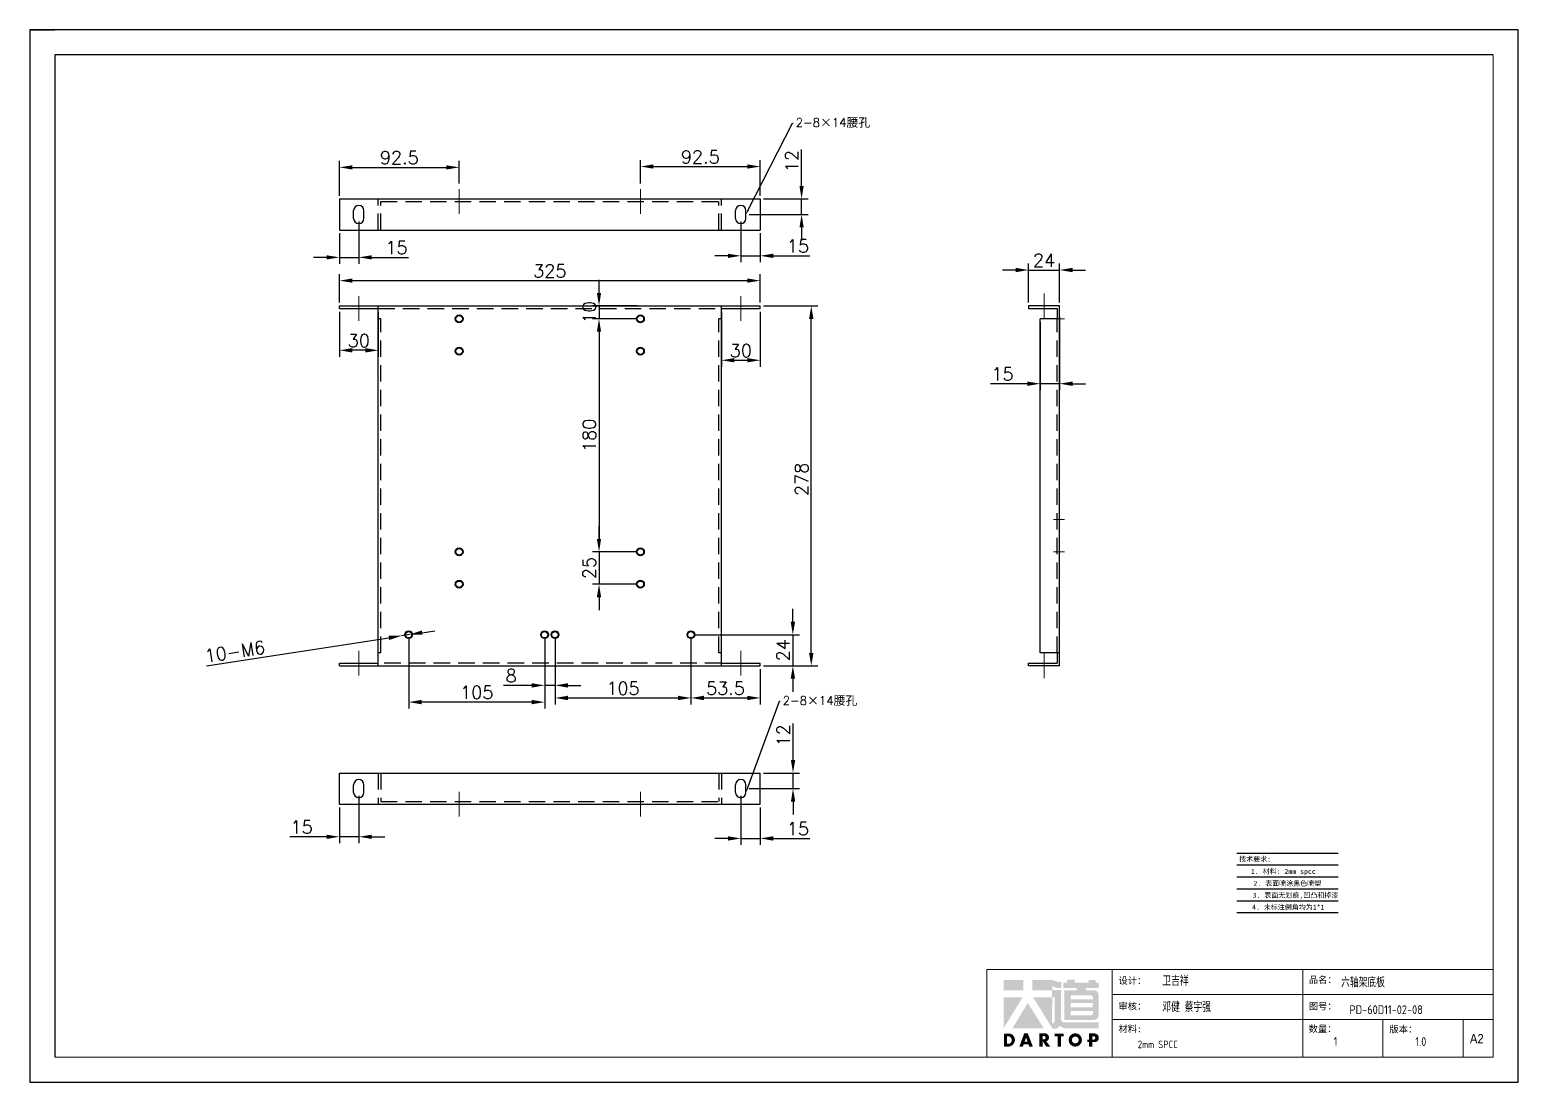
# Model space of a CAD drawing. Header units: millimetres. Extents: x -30327 to 34858, y 4015 to 75103.
# Drawn here: x 3809 to 4959, y 52753 to 53566 of the extents above; entities that cross this region are included whole.
import ezdxf
from ezdxf import colors
from ezdxf.entities.mleader import LeaderData, LeaderLine
from ezdxf.enums import TextEntityAlignment as Align
from ezdxf.math import Vec2, Vec3

# ---------------------------------------------------------------- set-up
doc = ezdxf.new("R2010")
doc.units = ezdxf.units.MM
doc.linetypes.add('CENTER2', pattern=[28.575, 19.05, -3.175, 3.175, -3.175])
doc.linetypes.add('HIDDEN2', pattern=[4.7625, 3.175, -1.5875])
for name, color, linetype, lineweight in [('A-TITLEBLOCK', 7, 'Continuous', 18), ('cen', 1, 'CENTER2', 9), ('dim', 2, 'Continuous', 9)]:
    doc.layers.add(name, color=color, linetype=linetype, lineweight=lineweight)
doc.layers.add('hidden', color=3, linetype='HIDDEN2')
doc.layers.add('print', color=30, linetype='Continuous')
doc.styles.add('GB', font='GBENOR.SHX', dxfattribs={"bigfont": 'gbcbig.shx'})
doc.styles.add('HZ', font='')
doc.styles.add('SLDTEXTSTYLE0', font='simfang.ttf', dxfattribs={"bigfont": 'bigfont'})
doc.styles.add('SLDTEXTSTYLE1', font='Gothic.ttf', dxfattribs={"width": 0.913})
doc.styles.get("Standard").update_dxf_attribs({"font": 'txt', "bigfont": 'gbcbig.shx'})
doc.styles.get('HZ').set_extended_font_data('SimSun')
doc.dimstyles.new('1-4', dxfattribs={"dimscale": 4, "dimtxt": 2.5, "dimasz": 2.5, "dimexe": 1.25, "dimexo": 0.625, "dimtad": 1, "dimdsep": 46, "dimtxsty": 'Standard', "dimcen": 2.5, "dimadec": 0, "dimazin": 0, "dimtfac": 1, "dimtmove": 0, "dimatfit": 3, "dimfxl": 0, "dimarcsym": 0})

# ---------------------------------------------------------------- blocks, each defined once
blk = doc.blocks.new('*D334')
at = {"layer": 'Defpoints', "color": 0}
for p in [(4373.4, 53371.8), (4048.4, 53352.3), (4373.4, 53352.3)]:
    blk.add_point(p, dxfattribs=at)
at = {"layer": 'dim', "color": 0, "lineweight": -2}
for p, q in [((4048.4, 53354.8), (4048.4, 53376.8)), ((4373.4, 53354.8), (4373.4, 53376.8)), ((4058.4, 53371.8), (4363.4, 53371.8))]:
    blk.add_line(p, q, dxfattribs=at)
at = {"layer": 'dim', "color": 0}
for points in [[(4058.4, 53373.5), (4058.4, 53370.2), (4048.4, 53371.8)], [(4363.4, 53373.5), (4363.4, 53370.2), (4373.4, 53371.8)]]:
    blk.add_solid(points, dxfattribs=at)
at = {"layer": 'dim', "color": 0, "insert": (4210.9, 53379.3), "char_height": 10, "attachment_point": 5}
blk.add_mtext('325', dxfattribs=at)
blk = doc.blocks.new('*D335')
at = {"layer": 'Defpoints', "color": 0}
for p in [(4373.4, 53352.3), (4412.8, 53352.3), (4373.4, 53074.3)]:
    blk.add_point(p, dxfattribs=at)
at = {"layer": 'dim', "color": 0, "lineweight": -2}
for p, q in [((4375.9, 53352.3), (4417.8, 53352.3)), ((4412.8, 53084.3), (4412.8, 53342.3)), ((4375.9, 53074.3), (4417.8, 53074.3))]:
    blk.add_line(p, q, dxfattribs=at)
at = {"layer": 'dim', "color": 0}
for points in [[(4411.1, 53342.3), (4414.5, 53342.3), (4412.8, 53352.3)], [(4411.1, 53084.3), (4414.5, 53084.3), (4412.8, 53074.3)]]:
    blk.add_solid(points, dxfattribs=at)
at = {"layer": 'dim', "color": 0, "insert": (4405.3, 53218.3), "char_height": 10, "attachment_point": 5, "rotation": 90}
blk.add_mtext('278', dxfattribs=at)
blk = doc.blocks.new('*D336')
at = {"layer": 'Defpoints', "color": 0}
for p in [(4604.6, 53380), (4580.6, 53352.3), (4604.6, 53352.3)]:
    blk.add_point(p, dxfattribs=at)
at = {"layer": 'dim', "color": 0, "lineweight": -2}
for p, q in [((4570.6, 53380), (4560.6, 53380)), ((4580.6, 53354.8), (4580.6, 53385)), ((4580.6, 53380), (4604.6, 53380)), ((4604.6, 53354.8), (4604.6, 53385)), ((4614.6, 53380), (4624.6, 53380))]:
    blk.add_line(p, q, dxfattribs=at)
at = {"layer": 'dim', "color": 0}
for points in [[(4570.6, 53381.7), (4570.6, 53378.3), (4580.6, 53380)], [(4614.6, 53381.7), (4614.6, 53378.3), (4604.6, 53380)]]:
    blk.add_solid(points, dxfattribs=at)
at = {"layer": 'dim', "color": 0, "insert": (4592.6, 53387.5), "char_height": 10, "attachment_point": 5}
blk.add_mtext('24', dxfattribs=at)
blk = doc.blocks.new('*D337')
at = {"layer": 'Defpoints', "color": 0}
for p in [(4140.9, 53459.3), (4048.4, 53434.9), (4140.9, 53444.4)]:
    blk.add_point(p, dxfattribs=at)
at = {"layer": 'dim', "color": 0, "lineweight": -2}
for p, q in [((4048.4, 53437.4), (4048.4, 53464.3)), ((4058.4, 53459.3), (4130.9, 53459.3)), ((4140.9, 53446.9), (4140.9, 53464.3))]:
    blk.add_line(p, q, dxfattribs=at)
at = {"layer": 'dim', "color": 0}
for points in [[(4058.4, 53460.9), (4058.4, 53457.6), (4048.4, 53459.3)], [(4130.9, 53460.9), (4130.9, 53457.6), (4140.9, 53459.3)]]:
    blk.add_solid(points, dxfattribs=at)
at = {"layer": 'dim', "color": 0, "insert": (4094.6, 53466.8), "char_height": 10, "attachment_point": 5}
blk.add_mtext('92.5', dxfattribs=at)
blk = doc.blocks.new('*D338')
at = {"layer": 'Defpoints', "color": 0}
for p in [(4373.4, 53459.9), (4280.9, 53444.4), (4373.4, 53434.9)]:
    blk.add_point(p, dxfattribs=at)
at = {"layer": 'dim', "color": 0, "lineweight": -2}
for p, q in [((4280.9, 53446.9), (4280.9, 53464.9)), ((4290.9, 53459.9), (4363.4, 53459.9)), ((4373.4, 53437.4), (4373.4, 53464.9))]:
    blk.add_line(p, q, dxfattribs=at)
at = {"layer": 'dim', "color": 0}
for points in [[(4290.9, 53461.6), (4290.9, 53458.3), (4280.9, 53459.9)], [(4363.4, 53461.6), (4363.4, 53458.3), (4373.4, 53459.9)]]:
    blk.add_solid(points, dxfattribs=at)
at = {"layer": 'dim', "color": 0, "insert": (4327.1, 53467.4), "char_height": 10, "attachment_point": 5}
blk.add_mtext('92.5', dxfattribs=at)
blk = doc.blocks.new('*D339')
at = {"layer": 'Defpoints', "color": 0}
for p in [(4343.4, 53350.3), (4373.4, 53350.3), (4373.4, 53310.3)]:
    blk.add_point(p, dxfattribs=at)
at = {"layer": 'dim', "color": 0, "lineweight": -2}
for p, q in [((4343.4, 53347.8), (4343.4, 53305.3)), ((4373.4, 53347.8), (4373.4, 53305.3)), ((4353.4, 53310.3), (4363.4, 53310.3))]:
    blk.add_line(p, q, dxfattribs=at)
at = {"layer": 'dim', "color": 0}
for points in [[(4353.4, 53312), (4353.4, 53308.7), (4343.4, 53310.3)], [(4363.4, 53312), (4363.4, 53308.7), (4373.4, 53310.3)]]:
    blk.add_solid(points, dxfattribs=at)
at = {"layer": 'dim', "color": 0, "insert": (4358.4, 53317.8), "char_height": 10, "attachment_point": 5}
blk.add_mtext('30', dxfattribs=at)
blk = doc.blocks.new('*D340')
at = {"layer": 'Defpoints', "color": 0}
for p in [(4048.4, 53350.3), (4078.4, 53350.3), (4048.4, 53318)]:
    blk.add_point(p, dxfattribs=at)
at = {"layer": 'dim', "color": 0, "lineweight": -2}
for p, q in [((4048.4, 53347.8), (4048.4, 53313)), ((4078.4, 53347.8), (4078.4, 53313)), ((4068.4, 53318), (4058.4, 53318))]:
    blk.add_line(p, q, dxfattribs=at)
at = {"layer": 'dim', "color": 0}
for points in [[(4058.4, 53319.7), (4058.4, 53316.3), (4048.4, 53318)], [(4068.4, 53319.7), (4068.4, 53316.3), (4078.4, 53318)]]:
    blk.add_solid(points, dxfattribs=at)
at = {"layer": 'dim', "color": 0, "insert": (4063.4, 53325.5), "char_height": 10, "attachment_point": 5}
blk.add_mtext('30', dxfattribs=at)
blk = doc.blocks.new('*D341')
at = {"layer": 'Defpoints', "color": 0}
for p in [(4589.6, 53342.3), (4604.6, 53346.3), (4589.6, 53292.2)]:
    blk.add_point(p, dxfattribs=at)
at = {"layer": 'dim', "color": 0, "lineweight": -2}
for p, q in [((4604.6, 53343.8), (4604.6, 53287.2)), ((4589.6, 53339.8), (4589.6, 53287.2)), ((4579.6, 53292.2), (4551.3, 53292.2)), ((4604.6, 53292.2), (4589.6, 53292.2)), ((4614.6, 53292.2), (4624.6, 53292.2))]:
    blk.add_line(p, q, dxfattribs=at)
at = {"layer": 'dim', "color": 0}
for points in [[(4579.6, 53293.9), (4579.6, 53290.5), (4589.6, 53292.2)], [(4614.6, 53293.9), (4614.6, 53290.5), (4604.6, 53292.2)]]:
    blk.add_solid(points, dxfattribs=at)
at = {"layer": 'dim', "color": 0, "insert": (4560.5, 53299.7), "char_height": 10, "attachment_point": 5}
blk.add_mtext('15', dxfattribs=at)
blk = doc.blocks.new('*D342')
at = {"layer": 'Defpoints', "color": 0}
for p in [(4280.9, 53162.3), (4248.9, 53137.3), (4280.9, 53137.3)]:
    blk.add_point(p, dxfattribs=at)
at = {"layer": 'dim', "color": 0, "lineweight": -2}
for p, q in [((4248.9, 53172.3), (4248.9, 53182.3)), ((4278.4, 53162.3), (4243.9, 53162.3)), ((4248.9, 53162.3), (4248.9, 53137.3)), ((4278.4, 53137.3), (4243.9, 53137.3)), ((4248.9, 53127.3), (4248.9, 53117.3))]:
    blk.add_line(p, q, dxfattribs=at)
at = {"layer": 'dim', "color": 0}
for points in [[(4247.2, 53172.3), (4250.5, 53172.3), (4248.9, 53162.3)], [(4247.2, 53127.3), (4250.5, 53127.3), (4248.9, 53137.3)]]:
    blk.add_solid(points, dxfattribs=at)
at = {"layer": 'dim', "color": 0, "insert": (4241.4, 53149.8), "char_height": 10, "attachment_point": 5, "rotation": 90}
blk.add_mtext('25', dxfattribs=at)
blk = doc.blocks.new('*D343')
at = {"layer": 'Defpoints', "color": 0}
for p in [(4096.4, 53097.5), (4102.4, 53098.4)]:
    blk.add_point(p, dxfattribs=at)
at = {"layer": 'dim', "color": 0, "lineweight": -2}
for p, q in [((4112.2, 53099.9), (4122.1, 53101.4)), ((3945.7, 53074.3), (4086.5, 53096)), ((4102.4, 53098.4), (4096.4, 53097.5))]:
    blk.add_line(p, q, dxfattribs=at)
at = {"layer": 'dim', "color": 0}
for points in [[(4112, 53101.6), (4112.5, 53098.3), (4102.4, 53098.4)], [(4086.3, 53097.6), (4086.8, 53094.3), (4096.4, 53097.5)]]:
    blk.add_solid(points, dxfattribs=at)
at = {"layer": 'dim', "color": 0, "insert": (3967.6, 53085.3), "char_height": 10, "attachment_point": 5, "rotation": 8.7462}
blk.add_mtext('10-M6', dxfattribs=at)
blk = doc.blocks.new('*D344')
at = {"layer": 'Defpoints', "color": 0}
for p in [(4048.4, 53410.9), (4063.4, 53419.9), (4063.4, 53389.8)]:
    blk.add_point(p, dxfattribs=at)
at = {"layer": 'dim', "color": 0, "lineweight": -2}
for p, q in [((4063.4, 53417.4), (4063.4, 53384.8)), ((4048.4, 53408.4), (4048.4, 53384.8)), ((4038.4, 53389.8), (4028.4, 53389.8)), ((4048.4, 53389.8), (4063.4, 53389.8)), ((4073.4, 53389.8), (4101.7, 53389.8))]:
    blk.add_line(p, q, dxfattribs=at)
at = {"layer": 'dim', "color": 0}
for points in [[(4038.4, 53391.4), (4038.4, 53388.1), (4048.4, 53389.8)], [(4073.4, 53391.4), (4073.4, 53388.1), (4063.4, 53389.8)]]:
    blk.add_solid(points, dxfattribs=at)
at = {"layer": 'dim', "color": 0, "insert": (4092.5, 53397.3), "char_height": 10, "attachment_point": 5}
blk.add_mtext('15', dxfattribs=at)
blk = doc.blocks.new('*D345')
at = {"layer": 'Defpoints', "color": 0}
for p in [(4358.4, 53419.9), (4373.4, 53410.9), (4373.4, 53391)]:
    blk.add_point(p, dxfattribs=at)
at = {"layer": 'dim', "color": 0, "lineweight": -2}
for p, q in [((4358.4, 53417.4), (4358.4, 53386)), ((4373.4, 53408.4), (4373.4, 53386)), ((4348.4, 53391), (4338.4, 53391)), ((4358.4, 53391), (4373.4, 53391)), ((4383.4, 53391), (4411.7, 53391))]:
    blk.add_line(p, q, dxfattribs=at)
at = {"layer": 'dim', "color": 0}
for points in [[(4348.4, 53392.6), (4348.4, 53389.3), (4358.4, 53391)], [(4383.4, 53392.6), (4383.4, 53389.3), (4373.4, 53391)]]:
    blk.add_solid(points, dxfattribs=at)
at = {"layer": 'dim', "color": 0, "insert": (4402.5, 53398.5), "char_height": 10, "attachment_point": 5}
blk.add_mtext('15', dxfattribs=at)
blk = doc.blocks.new('*D346')
at = {"layer": 'Defpoints', "color": 0}
for p in [(4358.4, 52976.5), (4373.4, 52967.5), (4373.4, 52941)]:
    blk.add_point(p, dxfattribs=at)
at = {"layer": 'dim', "color": 0, "lineweight": -2}
for p, q in [((4358.4, 52974), (4358.4, 52936)), ((4373.4, 52965), (4373.4, 52936)), ((4348.4, 52941), (4338.4, 52941)), ((4358.4, 52941), (4373.4, 52941)), ((4383.4, 52941), (4411.7, 52941))]:
    blk.add_line(p, q, dxfattribs=at)
at = {"layer": 'dim', "color": 0}
for points in [[(4348.4, 52942.7), (4348.4, 52939.3), (4358.4, 52941)], [(4383.4, 52942.7), (4383.4, 52939.3), (4373.4, 52941)]]:
    blk.add_solid(points, dxfattribs=at)
at = {"layer": 'dim', "color": 0, "insert": (4402.5, 52948.5), "char_height": 10, "attachment_point": 5}
blk.add_mtext('15', dxfattribs=at)
blk = doc.blocks.new('*D347')
at = {"layer": 'Defpoints', "color": 0}
for p in [(4063.4, 52976.5), (4048.4, 52967.5), (4048.4, 52942.3)]:
    blk.add_point(p, dxfattribs=at)
at = {"layer": 'dim', "color": 0, "lineweight": -2}
for p, q in [((4063.4, 52974), (4063.4, 52937.3)), ((4048.4, 52965), (4048.4, 52937.3)), ((4038.4, 52942.3), (4010, 52942.3)), ((4063.4, 52942.3), (4048.4, 52942.3)), ((4073.4, 52942.3), (4083.4, 52942.3))]:
    blk.add_line(p, q, dxfattribs=at)
at = {"layer": 'dim', "color": 0}
for points in [[(4038.4, 52943.9), (4038.4, 52940.6), (4048.4, 52942.3)], [(4073.4, 52943.9), (4073.4, 52940.6), (4063.4, 52942.3)]]:
    blk.add_solid(points, dxfattribs=at)
at = {"layer": 'dim', "color": 0, "insert": (4019.2, 52949.8), "char_height": 10, "attachment_point": 5}
blk.add_mtext('15', dxfattribs=at)
blk = doc.blocks.new('*D348')
at = {"layer": 'Defpoints', "color": 0}
for p in [(4373.4, 53434.9), (4405.3, 53434.9), (4362.4, 53422.9)]:
    blk.add_point(p, dxfattribs=at)
at = {"layer": 'dim', "color": 0, "lineweight": -2}
for p, q in [((4405.3, 53444.9), (4405.3, 53473.2)), ((4375.9, 53434.9), (4410.3, 53434.9)), ((4405.3, 53422.9), (4405.3, 53434.9)), ((4364.9, 53422.9), (4410.3, 53422.9)), ((4405.3, 53412.9), (4405.3, 53402.9))]:
    blk.add_line(p, q, dxfattribs=at)
at = {"layer": 'dim', "color": 0}
for points in [[(4403.7, 53444.9), (4407, 53444.9), (4405.3, 53434.9)], [(4403.7, 53412.9), (4407, 53412.9), (4405.3, 53422.9)]]:
    blk.add_solid(points, dxfattribs=at)
at = {"layer": 'dim', "color": 0, "insert": (4397.8, 53464.1), "char_height": 10, "attachment_point": 5, "rotation": 90}
blk.add_mtext('12', dxfattribs=at)
blk = doc.blocks.new('*D349')
at = {"layer": 'Defpoints', "color": 0}
for p in [(4373.4, 52991.5), (4398.7, 52991.5), (4362.4, 52979.5)]:
    blk.add_point(p, dxfattribs=at)
at = {"layer": 'dim', "color": 0, "lineweight": -2}
for p, q in [((4398.7, 53001.5), (4398.7, 53029.8)), ((4375.9, 52991.5), (4403.7, 52991.5)), ((4398.7, 52979.5), (4398.7, 52991.5)), ((4364.9, 52979.5), (4403.7, 52979.5)), ((4398.7, 52969.5), (4398.7, 52959.5))]:
    blk.add_line(p, q, dxfattribs=at)
at = {"layer": 'dim', "color": 0}
for points in [[(4397.1, 53001.5), (4400.4, 53001.5), (4398.7, 52991.5)], [(4397.1, 52969.5), (4400.4, 52969.5), (4398.7, 52979.5)]]:
    blk.add_solid(points, dxfattribs=at)
at = {"layer": 'dim', "color": 0, "insert": (4391.2, 53020.6), "char_height": 10, "attachment_point": 5, "rotation": 90}
blk.add_mtext('12', dxfattribs=at)
blk = doc.blocks.new('*D751')
at = {"layer": 'Defpoints', "color": 0}
for p in [(4280.9, 53342.3), (4248.9, 53162.3), (4280.9, 53162.3)]:
    blk.add_point(p, dxfattribs=at)
at = {"layer": 'dim', "color": 0, "lineweight": -2}
for p, q in [((4278.4, 53342.3), (4243.9, 53342.3)), ((4248.9, 53332.3), (4248.9, 53172.3)), ((4278.4, 53162.3), (4243.9, 53162.3))]:
    blk.add_line(p, q, dxfattribs=at)
at = {"layer": 'dim', "color": 0}
for points in [[(4247.2, 53332.3), (4250.5, 53332.3), (4248.9, 53342.3)], [(4247.2, 53172.3), (4250.5, 53172.3), (4248.9, 53162.3)]]:
    blk.add_solid(points, dxfattribs=at)
at = {"layer": 'dim', "color": 0, "insert": (4241.4, 53252.3), "char_height": 10, "attachment_point": 5, "rotation": 90}
blk.add_mtext('180', dxfattribs=at)
blk = doc.blocks.new('*D752')
at = {"layer": 'Defpoints', "color": 0}
for p in [(4248.9, 53342.3), (4280.9, 53352.3), (4280.9, 53342.3)]:
    blk.add_point(p, dxfattribs=at)
at = {"layer": 'dim', "color": 0, "lineweight": -2}
for p, q in [((4248.9, 53362.3), (4248.9, 53372.3)), ((4278.4, 53352.3), (4243.9, 53352.3)), ((4278.4, 53342.3), (4243.9, 53342.3)), ((4248.9, 53352.3), (4248.9, 53342.3)), ((4248.9, 53332.3), (4248.9, 53322.3))]:
    blk.add_line(p, q, dxfattribs=at)
at = {"layer": 'dim', "color": 0}
for points in [[(4247.2, 53362.3), (4250.5, 53362.3), (4248.9, 53352.3)], [(4247.2, 53332.3), (4250.5, 53332.3), (4248.9, 53342.3)]]:
    blk.add_solid(points, dxfattribs=at)
at = {"layer": 'dim', "color": 0, "insert": (4241.4, 53347.3), "char_height": 10, "attachment_point": 5, "rotation": 90}
blk.add_mtext('10', dxfattribs=at)
blk = doc.blocks.new('*D980')
at = {"layer": 'Defpoints', "color": 0}
for p in [(4319.9, 53098.3), (4373.4, 53074.3), (4373.4, 53049.5)]:
    blk.add_point(p, dxfattribs=at)
at = {"layer": 'dim', "color": 0, "lineweight": -2}
for p, q in [((4319.9, 53095.8), (4319.9, 53044.5)), ((4373.4, 53071.8), (4373.4, 53044.5)), ((4329.9, 53049.5), (4363.4, 53049.5))]:
    blk.add_line(p, q, dxfattribs=at)
at = {"layer": 'dim', "color": 0}
for points in [[(4329.9, 53051.2), (4329.9, 53047.8), (4319.9, 53049.5)], [(4363.4, 53051.2), (4363.4, 53047.8), (4373.4, 53049.5)]]:
    blk.add_solid(points, dxfattribs=at)
at = {"layer": 'dim', "color": 0, "insert": (4346.6, 53057), "char_height": 10, "attachment_point": 5}
blk.add_mtext('53.5', dxfattribs=at)
blk = doc.blocks.new('*D981')
at = {"layer": 'Defpoints', "color": 0}
for p in [(4214.9, 53098.3), (4319.9, 53098.3), (4319.9, 53049.5)]:
    blk.add_point(p, dxfattribs=at)
at = {"layer": 'dim', "color": 0, "lineweight": -2}
for p, q in [((4214.9, 53095.8), (4214.9, 53044.5)), ((4319.9, 53095.8), (4319.9, 53044.5)), ((4224.9, 53049.5), (4309.9, 53049.5))]:
    blk.add_line(p, q, dxfattribs=at)
at = {"layer": 'dim', "color": 0}
for points in [[(4224.9, 53051.2), (4224.9, 53047.8), (4214.9, 53049.5)], [(4309.9, 53051.2), (4309.9, 53047.8), (4319.9, 53049.5)]]:
    blk.add_solid(points, dxfattribs=at)
at = {"layer": 'dim', "color": 0, "insert": (4267.4, 53057), "char_height": 10, "attachment_point": 5}
blk.add_mtext('105', dxfattribs=at)
blk = doc.blocks.new('*D982')
at = {"layer": 'Defpoints', "color": 0}
for p in [(4206.9, 53098.3), (4214.9, 53098.3), (4206.9, 53059.2)]:
    blk.add_point(p, dxfattribs=at)
at = {"layer": 'dim', "color": 0, "lineweight": -2}
for p, q in [((4206.9, 53095.8), (4206.9, 53054.2)), ((4214.9, 53095.8), (4214.9, 53054.2)), ((4196.9, 53059.2), (4175.2, 53059.2)), ((4214.9, 53059.2), (4206.9, 53059.2)), ((4224.9, 53059.2), (4234.9, 53059.2))]:
    blk.add_line(p, q, dxfattribs=at)
at = {"layer": 'dim', "color": 0}
for points in [[(4196.9, 53060.9), (4196.9, 53057.5), (4206.9, 53059.2)], [(4224.9, 53060.9), (4224.9, 53057.5), (4214.9, 53059.2)]]:
    blk.add_solid(points, dxfattribs=at)
at = {"layer": 'dim', "color": 0, "insert": (4181, 53066.7), "char_height": 10, "attachment_point": 5}
blk.add_mtext('8', dxfattribs=at)
blk = doc.blocks.new('*D983')
at = {"layer": 'Defpoints', "color": 0}
for p in [(4101.9, 53098.3), (4206.9, 53098.3), (4101.9, 53046.3)]:
    blk.add_point(p, dxfattribs=at)
at = {"layer": 'dim', "color": 0, "lineweight": -2}
for p, q in [((4101.9, 53095.8), (4101.9, 53041.3)), ((4206.9, 53095.8), (4206.9, 53041.3)), ((4196.9, 53046.3), (4111.9, 53046.3))]:
    blk.add_line(p, q, dxfattribs=at)
at = {"layer": 'dim', "color": 0}
for points in [[(4111.9, 53048), (4111.9, 53044.6), (4101.9, 53046.3)], [(4196.9, 53048), (4196.9, 53044.6), (4206.9, 53046.3)]]:
    blk.add_solid(points, dxfattribs=at)
at = {"layer": 'dim', "color": 0, "insert": (4154.4, 53053.8), "char_height": 10, "attachment_point": 5}
blk.add_mtext('105', dxfattribs=at)
blk = doc.blocks.new('*D984')
at = {"layer": 'Defpoints', "color": 0}
for p in [(4319.9, 53098.3), (4373.4, 53074.3), (4398.6, 53074.3)]:
    blk.add_point(p, dxfattribs=at)
at = {"layer": 'dim', "color": 0, "lineweight": -2}
for p, q in [((4398.6, 53108.3), (4398.6, 53118.3)), ((4322.4, 53098.3), (4403.6, 53098.3)), ((4398.6, 53098.3), (4398.6, 53074.3)), ((4375.9, 53074.3), (4403.6, 53074.3)), ((4398.6, 53064.3), (4398.6, 53054.3))]:
    blk.add_line(p, q, dxfattribs=at)
at = {"layer": 'dim', "color": 0}
for points in [[(4396.9, 53108.3), (4400.3, 53108.3), (4398.6, 53098.3)], [(4396.9, 53064.3), (4400.3, 53064.3), (4398.6, 53074.3)]]:
    blk.add_solid(points, dxfattribs=at)
at = {"layer": 'dim', "color": 0, "insert": (4391.1, 53086.3), "char_height": 10, "attachment_point": 5, "rotation": 90}
blk.add_mtext('24', dxfattribs=at)
blk = doc.blocks.new('Dartop Logo')
at = {"true_color": 0xc40018}
h = blk.add_hatch(color=12, dxfattribs=at)
h.set_gradient(color1=(196, 0, 24), color2=(196, 0, 24), tint=1)
h.paths.add_polyline_path([(30.39, -3.87), (33.08, -5.04), (35.99, -5.04), (35.99, -1.19), (33.59, -1.19), (30.46, 0.05), (17.94, 0.05), (17.94, -6.46), (30.12, -6.46), (30.12, -6.59), (30.12, -10.75), (18.31, -10.75), (30.46, -30.31), (32.87, -30.31, 0.279375), (34.63, -28.6), (34.63, -28.51), (34.84, -28.51, 0.143145), (38.15, -30.2), (59.27, -30.2), (59.27, -26.49), (38.06, -26.49, -0.414214), (35.75, -24.18), (35.75, -6.26), (30.39, -6.26)])
h.paths.add_polyline_path([(30.25, -10.84), (31.8, -10.84), (31.8, -26.02, -0.088936), (30.9, -26.94), (30.24, -26.94)], flags=16)
h = blk.add_hatch(color=12, dxfattribs=at)
h.set_gradient(color1=(196, 0, 24), color2=(196, 0, 24), tint=1)
h.paths.add_polyline_path([(59.24, -1.73), (57.36, -1.73), (57.36, 0.06), (53.06, 0.06), (53.06, -1.64), (44.29, -1.64), (44.29, 0.15), (39.7, 0.15), (39.7, -1.67), (37.16, -1.67), (37.16, -4.97), (45.54, -4.97), (45.54, -6.42), (37.73, -6.42), (37.73, -24.88), (56.26, -24.88, 0.414214), (59.15, -21.99), (59.15, -9.35, 0.414214), (56.26, -6.46), (51.36, -6.46), (51.36, -5.03), (59.24, -5.03)])
h.paths.add_polyline_path([(54.21, -9.59, -0.414214), (55.66, -11.04), (55.66, -12.1), (41.79, -12.1), (41.79, -9.59)], flags=16)
h.paths.add_polyline_path([(55.57, -14.33), (55.57, -17.01), (41.88, -17.01), (41.88, -14.33)], flags=16)
h.paths.add_polyline_path([(55.75, -19.43), (55.75, -20.57, -0.414214), (54.3, -22.02), (41.88, -22.02), (41.88, -19.43)], flags=16)
h = blk.add_hatch(color=12, dxfattribs=at)
h.set_gradient(color1=(196, 0, 24), color2=(196, 0, 24), tint=1)
h.paths.add_polyline_path([(12.18, 0), (0, 0), (0, -6.37), (12.18, -6.37)])
h = blk.add_hatch(color=12, dxfattribs=at)
h.set_gradient(color1=(196, 0, 24), color2=(196, 0, 24), tint=1)
h.paths.add_polyline_path([(11.79, -10.83), (0.03, -10.83), (0.03, -30.03)])
h = blk.add_hatch(color=12, dxfattribs=at)
h.set_gradient(color1=(196, 0, 24), color2=(196, 0, 24), tint=1)
h.paths.add_polyline_path([(15.05, -14.31), (5.44, -30.15), (25.01, -30.15)])
at = {"true_color": 0x646464}
h = blk.add_hatch(color=251, dxfattribs=at)
h.set_gradient(color1=(100, 100, 100), color2=(100, 100, 100), tint=1)
h.paths.add_polyline_path([(4.15, -33.43), (0.11, -33.43), (0.11, -41.5), (3.51, -41.5, 0.793016)])
h.paths.add_polyline_path([(3.57, -39.73), (2.16, -39.73), (2.16, -35.19), (3.42, -35.19, -0.671361)], flags=16)
h = blk.add_hatch(color=251, dxfattribs=at)
h.set_gradient(color1=(100, 100, 100), color2=(100, 100, 100), tint=1)
h.paths.add_polyline_path([(15.08, -33.36), (12.78, -33.36), (9.82, -41.51), (12, -41.51), (12.51, -40.06), (15.46, -40.06), (15.99, -41.52), (18.19, -41.52)])
h.paths.add_polyline_path([(14.9, -38.51), (13.07, -38.51), (13.97, -35.95)], flags=16)
h = blk.add_hatch(color=251, dxfattribs=at)
h.set_gradient(color1=(100, 100, 100), color2=(100, 100, 100), tint=1)
h.paths.add_polyline_path([(26.27, -33.36), (22.3, -33.36), (22.3, -41.51), (24.4, -41.51), (24.4, -38.28), (26.55, -41.54), (29.09, -41.54), (26.61, -38.3, 0.744055)])
h.paths.add_polyline_path([(24.38, -37.08), (24.38, -34.94), (25.32, -34.94, -0.796809), (25.3, -37.08)], flags=16)
h = blk.add_hatch(color=251, dxfattribs=at)
h.set_gradient(color1=(100, 100, 100), color2=(100, 100, 100), tint=1)
h.paths.add_polyline_path([(37.44, -33.4), (31.88, -33.4), (31.88, -35.16), (33.61, -35.16), (33.61, -41.52), (35.69, -41.52), (35.69, -35.16), (37.44, -35.16)])
h = blk.add_hatch(color=251, dxfattribs=at)
h.set_gradient(color1=(100, 100, 100), color2=(100, 100, 100), tint=1)
h.paths.add_polyline_path([(40.46, -37.41, 1), (48.83, -37.41, 1)])
h.paths.add_polyline_path([(46.8, -37.41, -1), (42.5, -37.41, -1)], flags=16)
h = blk.add_hatch(color=251, dxfattribs=at)
h.set_gradient(color1=(100, 100, 100), color2=(100, 100, 100), tint=1)
h.paths.add_polyline_path([(56.85, -33.38), (56.73, -33.38), (53.19, -33.38), (53.19, -37.19), (52.26, -37.19), (52.26, -38.73), (53.18, -38.73), (53.18, -41.5), (55.24, -41.5), (55.24, -38.72), (57.51, -38.72, 0.812304)])
h.paths.add_polyline_path([(55.21, -37.18), (55.21, -35.05), (56.39, -35.05, -0.778213), (56.27, -37.18)], flags=16)
blk = doc.blocks.new('DT-A2-TITLE')
for p, q in [((594, 420), (0, 420)), ((0, 420), (0, 420)), ((0, 420), (0, 0)), ((0, 420), (10, 420)), ((594, 0), (594, 420)), ((10, 410), (10, 10)), ((584, 410), (10, 410))]:
    blk.add_line(p, q)
at = {"layer": 'A-TITLEBLOCK', "color": 7}
for p, q in [((584, 410), (584, 10)), ((594, 0), (594, 297)), ((382, 10), (382, 45)), ((584, 45), (382, 45)), ((432, 45), (432, 10)), ((508, 45), (508, 10)), ((584, 35), (432, 35)), ((432, 25), (584.08, 25)), ((540, 10), (540, 25)), ((572, 10), (572, 25)), ((10, 10), (584, 10)), ((0, 0), (594, 0))]:
    blk.add_line(p, q, dxfattribs=at)
at = {"layer": 'A-TITLEBLOCK', "xscale": 0.6400000000000001, "yscale": 0.6400000000000001, "zscale": 0.6400000000000001}
blk.add_blockref('Dartop Logo', (388.65, 40.81), dxfattribs=at)
at = {"style": 'GB'}
for tag, p, height in [('#设计', (451.96, 38.52), 3.5), ('#品名', (523.32, 37.95), 3.5), ('#审核', (451.99, 28.1), 3.5), ('#图号', (526.67, 27.2), 3.5), ('#数量', (520.33, 14.51), 3.5), ('#版本', (552.92, 14.47), 3.5), ('#材料说明', (442.15, 13.59), 3)]:
    blk.add_attdef(tag, p, '', height=height, dxfattribs=at)
at = {"layer": 'A-TITLEBLOCK', "color": 7, "attachment_point": 1}
for s, insert, char_height, style in [('设计：', (434.47, 41.87), 2.646, 'SLDTEXTSTYLE0'), ('品名：', (510.43, 42.19), 2.646, 'SLDTEXTSTYLE0'), ('审核：', (434.47, 31.64), 2.646, 'SLDTEXTSTYLE0'), ('图号：', (510.4, 31.66), 2.646, 'SLDTEXTSTYLE0'), ('材料:', (434.47, 22.62), 2.646, 'SLDTEXTSTYLE0'), ('数量：', (510.35, 22.64), 2.646, 'SLDTEXTSTYLE0'), ('版本：', (542.59, 22.48), 2.646, 'SLDTEXTSTYLE0'), ('A2', (574.7, 19.21), 3.704, 'SLDTEXTSTYLE1')]:
    blk.add_mtext(s, dxfattribs=dict(at, insert=insert, char_height=char_height, style=style))

msp = doc.modelspace()

# ---------------------------------------------------------------- linework, layer by layer
for p, q in [((4048.3562, 53434.9116), (4373.3562, 53434.9116)), ((4048.3562, 53434.9116), (4048.3562, 53410.9116)), ((4373.3562, 53434.9116), (4373.3562, 53410.9116)), ((4059.3562, 53419.9116), (4059.3562, 53425.9116)), ((4067.3562, 53419.9116), (4067.3562, 53425.9116)), ((4354.3562, 53419.9116), (4354.3562, 53425.9116)), ((4362.3562, 53419.9116), (4362.3562, 53425.9116)), ((4048.3562, 53410.9116), (4373.3562, 53410.9116)), ((4048.3562, 53352.325), (4373.3562, 53352.325)), ((4048.3562, 53350.325), (4048.3562, 53352.325)), ((4048.3562, 53350.325), (4078.3562, 53350.325)), ((4078.3562, 53074.325), (4078.3562, 53352.325)), ((4343.3562, 53074.325), (4343.3562, 53352.325)), ((4343.3562, 53350.325), (4373.3562, 53350.325)), ((4373.3562, 53350.325), (4373.3562, 53352.325)), ((4604.6315, 53352.325), (4580.6315, 53352.325)), ((4580.6315, 53352.325), (4580.6315, 53350.325)), ((4580.6315, 53350.325), (4602.6315, 53350.325)), ((4589.6315, 53084.325), (4589.6315, 53342.325)), ((4604.6315, 53342.325), (4589.6315, 53342.325)), ((4602.6315, 53350.325), (4602.6315, 53342.325)), ((4604.6315, 53074.325), (4604.6315, 53352.325)), ((4604.6315, 53084.325), (4589.6315, 53084.325)), ((4602.6315, 53084.325), (4602.6315, 53076.325)), ((4048.3562, 53076.325), (4078.3562, 53076.325)), ((4048.3562, 53074.325), (4048.3562, 53076.325)), ((4048.3562, 53074.325), (4373.3562, 53074.325)), ((4343.3562, 53076.325), (4373.3562, 53076.325)), ((4373.3562, 53074.325), (4373.3562, 53076.325)), ((4580.6315, 53074.325), (4580.6315, 53076.325)), ((4580.6315, 53076.325), (4602.6315, 53076.325)), ((4604.6315, 53074.325), (4580.6315, 53074.325)), ((4048.3562, 52991.4718), (4373.3562, 52991.4718)), ((4048.3562, 52967.4718), (4048.3562, 52991.4718)), ((4373.3562, 52967.4718), (4373.3562, 52991.4718)), ((4059.3562, 52976.4718), (4059.3562, 52982.4718)), ((4067.3562, 52976.4718), (4067.3562, 52982.4718)), ((4354.3562, 52976.4718), (4354.3562, 52982.4718)), ((4362.3562, 52976.4718), (4362.3562, 52982.4718)), ((4048.3562, 52967.4718), (4373.3562, 52967.4718))]:
    msp.add_line(p, q)
for centre, radius in [((4140.8562, 53342.325), 3), ((4140.8562, 53342.325), 2.5), ((4280.8562, 53342.325), 3), ((4280.8562, 53342.325), 2.5), ((4140.8562, 53317.325), 3), ((4140.8562, 53317.325), 2.5), ((4280.8562, 53317.325), 3), ((4280.8562, 53317.325), 2.5), ((4140.8562, 53162.325), 3), ((4140.8562, 53162.325), 2.5), ((4280.8562, 53162.325), 3), ((4280.8562, 53162.325), 2.5), ((4140.8562, 53137.325), 3), ((4140.8562, 53137.325), 2.5), ((4280.8562, 53137.325), 3), ((4280.8562, 53137.325), 2.5), ((4101.8562, 53098.325), 3), ((4101.8562, 53098.325), 2.5), ((4206.8562, 53098.325), 3), ((4206.8562, 53098.325), 2.5), ((4214.8562, 53098.325), 3), ((4214.8562, 53098.325), 2.5), ((4319.8562, 53098.325), 3), ((4319.8562, 53098.325), 2.5)]:
    msp.add_circle(centre, radius)
for centre, start, end in [((4063.3562, 53425.9116), 0, 180), ((4358.3562, 53425.9116), 0, 180), ((4063.3562, 53419.9116), 180, 0), ((4358.3562, 53419.9116), 180, 0), ((4063.3562, 52982.4718), 0, 180), ((4358.3562, 52982.4718), 0, 180), ((4063.3562, 52976.4718), 180, 0), ((4358.3562, 52976.4718), 180, 0)]:
    msp.add_arc(centre, 4, start, end)
at = {"layer": 'cen'}
for p, q in [((4140.8562, 53423.4694), (4140.8562, 53444.3539)), ((4280.8562, 53423.4694), (4280.8562, 53444.3539)), ((4063.3562, 53340.8827), (4063.3562, 53361.7672)), ((4358.3562, 53340.8827), (4358.3562, 53361.7672)), ((4592.6315, 53361.7672), (4592.6315, 53340.8827)), ((4063.3562, 53085.7672), (4063.3562, 53064.8827)), ((4358.3562, 53085.7672), (4358.3562, 53064.8827)), ((4592.6315, 53083.7672), (4592.6315, 53062.8827)), ((4140.8562, 52958.0296), (4140.8562, 52978.9141)), ((4280.8562, 52958.0296), (4280.8562, 52978.9141))]:
    msp.add_line(p, q, dxfattribs=at)
at = {"layer": 'cen', "ltscale": 4}
for p, q in [((4608.4034, 53342.325), (4599.8248, 53342.325)), ((4608.4034, 53187.325), (4599.8248, 53187.325)), ((4608.4034, 53162.325), (4599.8248, 53162.325))]:
    msp.add_line(p, q, dxfattribs=at)
at = {"layer": 'Defpoints'}
for p, q in [((4741.3917, 52929.6992), (4819.7036, 52929.6992)), ((4741.3917, 52920.5046), (4819.7036, 52920.5046)), ((4741.3917, 52920.5046), (4819.7036, 52920.5046)), ((4741.3917, 52911.31), (4819.7036, 52911.31)), ((4741.3917, 52902.1154), (4819.7036, 52902.1154)), ((4741.3917, 52892.9208), (4819.7036, 52892.9208)), ((4741.3917, 52883.7262), (4819.7036, 52883.7262))]:
    msp.add_line(p, q, dxfattribs=at)
at = {"layer": 'hidden', "ltscale": 4}
for p, q in [((4078.3562, 53410.9116), (4078.3562, 53434.9116)), ((4343.3562, 53410.9116), (4343.3562, 53434.9116)), ((4080.3562, 53432.9116), (4341.3562, 53432.9116)), ((4080.3562, 53410.9116), (4080.3562, 53432.9116)), ((4341.3562, 53410.9116), (4341.3562, 53432.9116)), ((4078.3562, 53350.325), (4343.3562, 53350.325)), ((4080.3562, 53342.325), (4078.3562, 53342.325)), ((4080.3562, 53084.325), (4080.3562, 53342.325)), ((4341.3562, 53084.325), (4341.3562, 53342.325)), ((4343.3562, 53342.325), (4341.3562, 53342.325)), ((4602.6315, 53084.325), (4602.6315, 53342.325)), ((4080.3562, 53084.325), (4078.3562, 53084.325)), ((4343.3562, 53084.325), (4341.3562, 53084.325)), ((4343.3562, 53076.325), (4078.3562, 53076.325)), ((4078.3562, 52991.4718), (4078.3562, 52967.4718)), ((4080.3562, 52991.4718), (4080.3562, 52969.4718)), ((4341.3562, 52991.4718), (4341.3562, 52969.4718)), ((4343.3562, 52991.4718), (4343.3562, 52967.4718)), ((4080.3562, 52969.4718), (4341.3562, 52969.4718))]:
    msp.add_line(p, q, dxfattribs=at)
at = {"layer": 'print'}
msp.add_lwpolyline([(3809.2215, 52752.7093), (4958.8254, 52752.7093), (4958.8254, 53565.5605), (3809.2215, 53565.5605)], close=True, dxfattribs=at)

# ---------------------------------------------------------------- block references
at = {"xscale": 1.93536, "yscale": 1.93536, "zscale": 1.93536}
msp.add_blockref('DT-A2-TITLE', (3809.2215, 52752.7093), dxfattribs=at).add_auto_attribs({'#设计': '卫吉祥', '#审核': '邓健 蔡宇强', '#材料说明': '2mm SPCC', '#品名': '六轴架底板', '#图号': 'PD-60D11-02-08', '#数量': '1', '#版本': '1.0'})

# ---------------------------------------------------------------- texts
at = {"style": 'HZ'}
for s, height, p in [('技术要求:', 3.86173, (4755.6138, 52925.0588)), ('1. 材料: 2mm spcc ', 3.861726, (4778.8992, 52915.5466)), ('    2. 表面喷涂黑色喷塑  ', 3.861726, (4777.4835, 52906.352)), ('3. 表面无划痕,凹凸和掉漆', 3.861726, (4786.7553, 52897.1574)), ('4. 未标注倒角均为1*1', 3.861726, (4781.2411, 52887.9628))]:
    msp.add_text(s, height=height, dxfattribs=at).set_placement(p, align=Align.MIDDLE_CENTER)

# ---------------------------------------------------------------- dimensions: what is measured, and where the dimension line sits
at = {"layer": 'dim'}
for base, p1, p2, picture, middle in [((4140.8562, 53459.2591), (4048.3562, 53434.9116), (4140.8562, 53444.3539), '*D337', (4094.6062, 53466.7591)), ((4373.3562, 53459.9177), (4280.8562, 53444.3539), (4373.3562, 53434.9116), '*D338', (4327.1062, 53467.4177)), ((4063.3562, 53389.7744), (4048.3562, 53410.9116), (4063.3562, 53419.9116), '*D344', (4092.5229, 53397.2744)), ((4373.3562, 53390.965), (4358.3562, 53419.9116), (4373.3562, 53410.9116), '*D345', (4402.5229, 53398.465)), ((4604.6315, 53379.9962), (4580.6315, 53352.325), (4604.6315, 53352.325), '*D336', (4592.6315, 53387.4962)), ((4373.3562, 53371.8412), (4048.3562, 53352.325), (4373.3562, 53352.325), '*D334', (4210.8562, 53379.3412)), ((4048.3562, 53318.0102), (4078.3562, 53350.325), (4048.3562, 53350.325), '*D340', (4063.3562, 53325.5102)), ((4373.3562, 53310.3356), (4343.3562, 53350.325), (4373.3562, 53350.325), '*D339', (4358.3562, 53317.8356)), ((4101.8562, 53046.2847), (4206.8562, 53098.325), (4101.8562, 53098.325), '*D983', (4154.3562, 53053.7847)), ((4206.8562, 53059.2124), (4214.8562, 53098.325), (4206.8562, 53098.325), '*D982', (4181.0229, 53066.7124)), ((4319.8562, 53049.5166), (4214.8562, 53098.325), (4319.8562, 53098.325), '*D981', (4267.3562, 53057.0166)), ((4373.3562, 53049.5166), (4319.8562, 53098.325), (4373.3562, 53074.325), '*D980', (4346.6062, 53057.0166)), ((4048.3562, 52942.2579), (4063.3562, 52976.4718), (4048.3562, 52967.4718), '*D347', (4019.1896, 52949.7579)), ((4373.3562, 52941.0035), (4358.3562, 52976.4718), (4373.3562, 52967.4718), '*D346', (4402.5229, 52948.5035))]:
    dim = msp.add_linear_dim(base=base, p1=p1, p2=p2, dimstyle='1-4', dxfattribs=at)
    dim.commit()
    dim.dimension.update_dxf_attribs({"geometry": picture, "text_midpoint": middle})
for base, p1, p2, picture, middle in [((4405.3266, 53434.9116), (4362.3562, 53422.9116), (4373.3562, 53434.9116), '*D348', (4397.8266, 53464.0783)), ((4248.8714, 53162.325), (4280.8562, 53342.325), (4280.8562, 53162.325), '*D751', (4241.3714, 53252.325)), ((4248.8714, 53137.325), (4280.8562, 53162.325), (4280.8562, 53137.325), '*D342', (4241.3714, 53149.825)), ((4398.6061, 53074.325), (4319.8562, 53098.325), (4373.3562, 53074.325), '*D984', (4391.1061, 53086.325)), ((4398.7193, 52991.4718), (4362.3562, 52979.4718), (4373.3562, 52991.4718), '*D349', (4391.2193, 53020.6385))]:
    dim = msp.add_linear_dim(base=base, p1=p1, p2=p2, angle=90, dimstyle='1-4', dxfattribs=at)
    dim.commit()
    dim.dimension.update_dxf_attribs({"geometry": picture, "text_midpoint": middle})
for base, p1, p2, picture, middle in [((4248.8714, 53342.325), (4280.8562, 53352.325), (4280.8562, 53342.325), '*D752', (4248.8714, 53347.325)), ((4412.816, 53352.325), (4373.3562, 53074.325), (4373.3562, 53352.325), '*D335', (4412.816, 53218.325))]:
    dim = msp.add_linear_dim(base=base, p1=p1, p2=p2, angle=90, dimstyle='1-4', dxfattribs=at)
    dim.commit()
    dim.dimension.update_dxf_attribs({"geometry": picture, "text_midpoint": middle, "dimtype": 160})
dim = msp.add_linear_dim(base=(4589.6315, 53292.2142), p1=(4604.6315, 53346.325), p2=(4589.6315, 53342.325), dimstyle='1-4', dxfattribs=at)
dim.commit()
dim.dimension.update_dxf_attribs({"geometry": '*D341', "text_midpoint": (4560.4649, 53292.2142), "dimtype": 160})
dim = msp.add_diameter_dim_2p(p1=(4102.3504, 53098.401), p2=(4096.4202, 53097.4887), text='10-M6', dimstyle='1-4', dxfattribs=at)
dim.commit()
dim.dimension.update_dxf_attribs({"geometry": '*D343', "text_midpoint": (3968.7897, 53077.8532), "dimtype": 163})

# ---------------------------------------------------------------- leaders
ml = msp.add_multileader_mtext('Standard', dxfattribs=at)
ml.set_content('2-8{\\fSimSun|b0|i0|c134|p2;×}14{\\fSimSun|b0|i0|c134|p2;腰孔}', color=256)
ml.set_leader_properties()
ml.build(insert=Vec2(0, 0))
ml.multileader.update_dxf_attribs({"text_right_attachment_type": 6, "dogleg_length": 0.36})
ctx = ml.context
ctx.base_point, ctx.char_height, ctx.plane_origin = Vec3(4398.7228, 53493.4596), 6.671074, Vec3(4399.8562, 53453.9116)
ctx.right_attachment = 6
notes = []
notes.append((ctx, [(0, (1, 1, 0), (4398.3628, 53493.4596), (1, 0), 0.36, [(0, [(4362.3562, 53422.9116)], 0, [])])]))
ctx.mtext.insert, ctx.mtext.flow_direction = Vec3(4400.7228, 53497.2584), 5
ml = msp.add_multileader_mtext('Standard', dxfattribs=at)
ml.set_content('2-8{\\fSimSun|b0|i0|c134|p2;×}14{\\fSimSun|b0|i0|c134|p2;腰孔}', color=256)
ml.set_leader_properties()
ml.build(insert=Vec2(0, 0))
ml.multileader.update_dxf_attribs({"text_right_attachment_type": 6, "dogleg_length": 0.36})
ctx = ml.context
ctx.base_point, ctx.char_height, ctx.plane_origin = Vec3(4388.7228, 53047.0198), 6.671074, Vec3(4389.8562, 52976.4718)
ctx.right_attachment = 6
notes.append((ctx, [(0, (1, 1, 0), (4388.3628, 53047.0198), (1, 0), 0.36, [(0, [(4362.3562, 52976.4718)], 0, [])])]))
ctx.mtext.insert, ctx.mtext.flow_direction = Vec3(4390.7228, 53050.8186), 5
for ctx, leaders in notes:
    for number, flags, end, landing, length, lines in leaders:
        leader = LeaderData()
        leader.index, (leader.has_last_leader_line, leader.has_dogleg_vector, leader.attachment_direction) = number, flags
        leader.last_leader_point, leader.dogleg_vector, leader.dogleg_length = Vec3(end), Vec3(landing), length
        for number, points, colour, breaks in lines:
            line = LeaderLine()
            line.index, line.vertices, line.color, line.breaks = number, Vec3.list(points), colors.encode_raw_color(colour), breaks
            leader.lines.append(line)
        ctx.leaders.append(leader)

doc.saveas('drawing.dxf')
